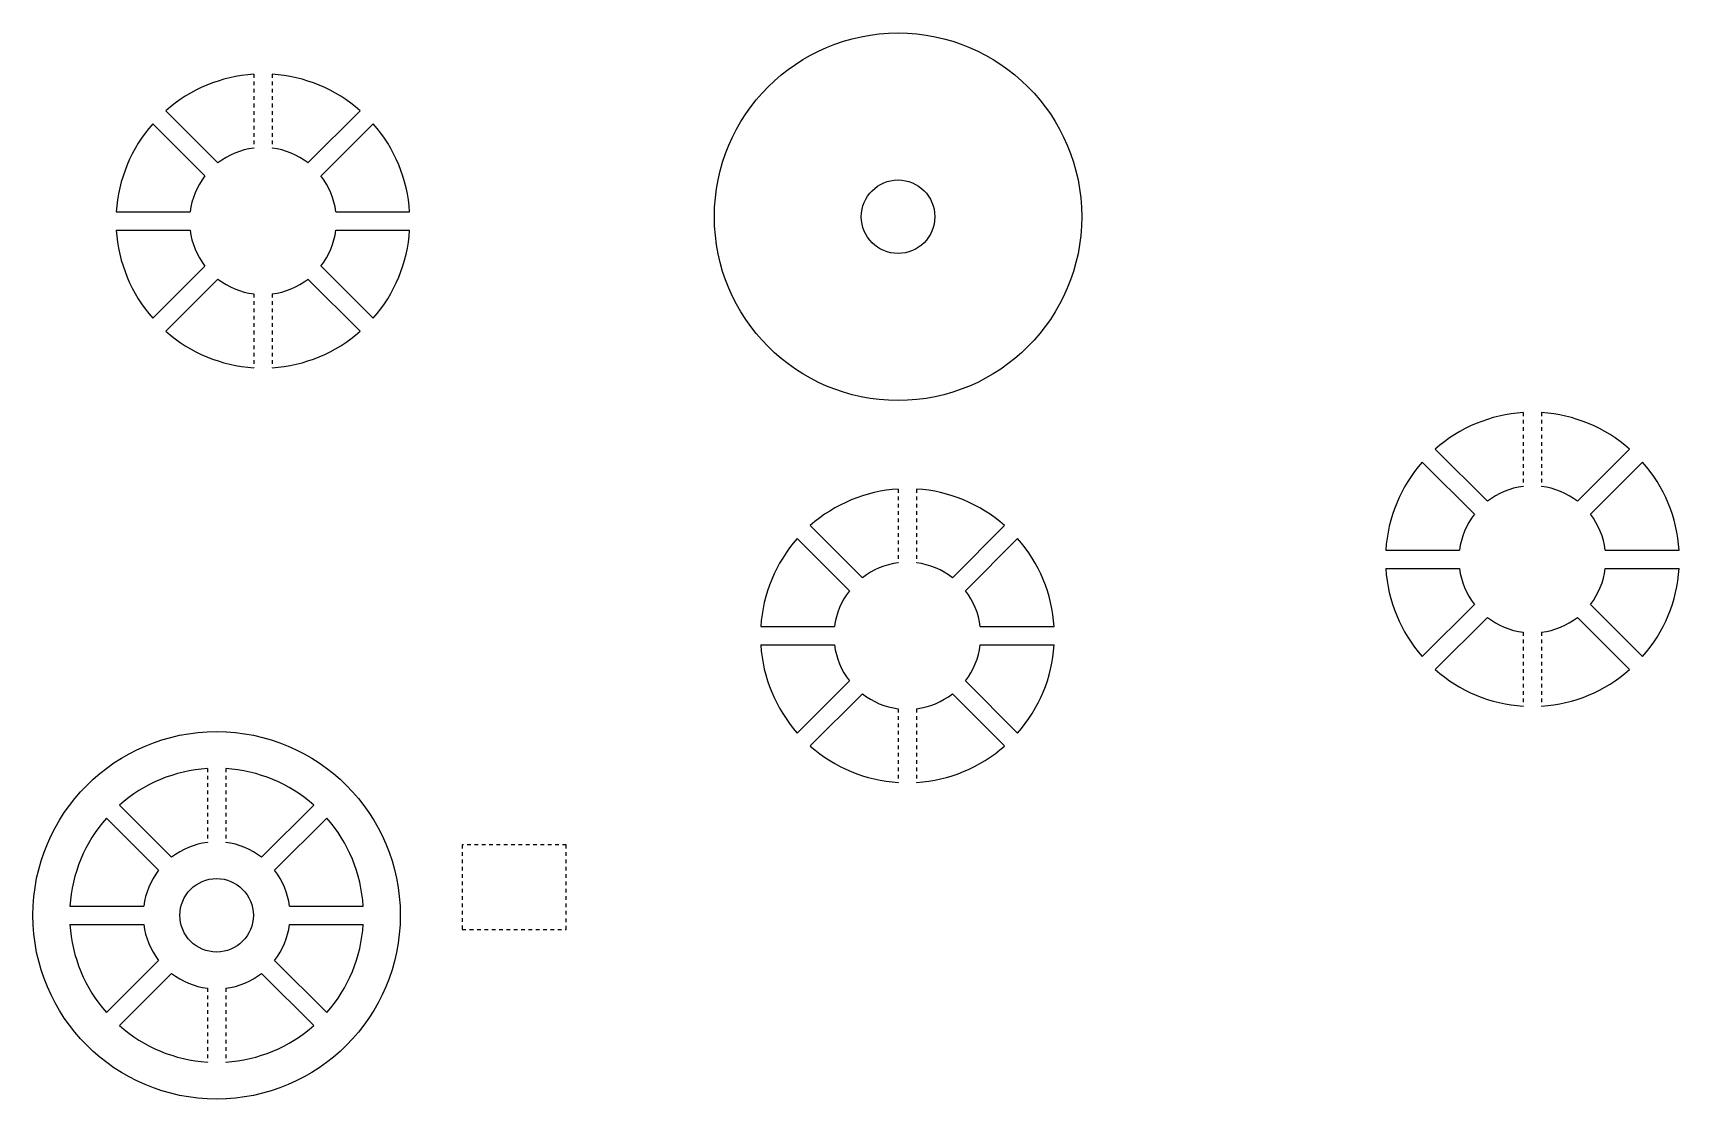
# Model space of a CAD drawing. Header units: feet. Extents: x 2.5 to 47.3, y 10.2 to 39.2.
import ezdxf

# ---------------------------------------------------------------- set-up
doc = ezdxf.new("R2010")
doc.units = ezdxf.units.FT
doc.header["$LTSCALE"] = 0.075
doc.header["$MEASUREMENT"] = 0
doc.header["$PDMODE"] = 1
doc.header["$PDSIZE"] = -10
doc.linetypes.add('BORDER2', pattern=[0.875, 0.25, -0.125, 0.25, -0.125, 0, -0.125])
doc.layers.add('lines', color=90, linetype='Continuous')
doc.layers.add('outlines', color=230, linetype='Continuous')

# ---------------------------------------------------------------- blocks, each defined once
blk = doc.blocks.new('circ')
at = {"layer": 'lines', "linetype": 'ByBlock'}
for p, q in [((7.214, 19.206), (7.214, 17.198)), ((7.714, 19.206), (7.714, 17.198)), ((7.214, 13.229), (7.214, 11.221)), ((7.714, 13.229), (7.714, 11.221))]:
    blk.add_line(p, q, dxfattribs=at)
at = {"layer": 'lines'}
for p, q in [((4.818, 18.213), (6.237, 16.793)), ((8.69, 16.793), (10.11, 18.213)), ((4.464, 17.86), (5.884, 16.44)), ((9.044, 16.44), (10.463, 17.86)), ((3.472, 15.463), (5.479, 15.463)), ((9.448, 15.463), (11.456, 15.463)), ((3.472, 14.963), (5.479, 14.963)), ((9.448, 14.963), (11.456, 14.963)), ((4.464, 12.567), (5.884, 13.987)), ((9.044, 13.987), (10.463, 12.567)), ((4.818, 12.214), (6.237, 13.634)), ((8.69, 13.634), (10.11, 12.214))]:
    blk.add_line(p, q, dxfattribs=at)
for radius, start, end in [(4, 93.5833, 131.4167), (4, 48.5833, 86.4167), (4, 138.5833, 176.4167), (4, 3.5833, 41.4167), (2, 97.1808, 127.8192), (2, 52.1808, 82.8192), (2, 142.1808, 172.8192), (2, 7.1808, 37.8192), (4, 183.5833, 221.4167), (2, 187.1808, 217.8192), (2, 322.1808, 352.8192), (4, 318.5833, 356.4167), (2, 232.1808, 262.8192), (2, 277.1808, 307.8192), (4, 228.5833, 266.4167), (4, 273.5833, 311.4167)]:
    blk.add_arc((7.464, 15.213), radius, start, end, dxfattribs=at)
blk = doc.blocks.new('outcirc')
for radius in [5, 1]:
    blk.add_circle((7.464, 15.213), radius)

msp = doc.modelspace()

# ---------------------------------------------------------------- linework, layer by layer
for p in [(7.464, 20.213), (7.464, 20.213), (7.464, 20.213), (7.464, 20.213), (7.464, 20.213), (7.464, 20.213), (3.928, 18.749), (3.928, 18.749), (3.928, 18.749), (3.928, 18.749), (3.928, 18.749), (3.928, 18.749), (10.999, 18.749), (10.999, 18.749), (10.999, 18.749), (10.999, 18.749), (10.999, 18.749), (10.999, 18.749), (7.464, 16.213), (6.757, 15.921), (8.171, 15.921), (2.464, 15.213), (2.464, 15.213), (2.464, 15.213), (2.464, 15.213), (2.464, 15.213), (2.464, 15.213), (6.464, 15.213), (8.464, 15.213), (12.464, 15.213), (12.464, 15.213), (12.464, 15.213), (12.464, 15.213), (12.464, 15.213), (12.464, 15.213), (6.757, 14.506), (8.171, 14.506), (7.464, 14.213), (3.928, 11.678), (3.928, 11.678), (3.928, 11.678), (3.928, 11.678), (3.928, 11.678), (3.928, 11.678), (10.999, 11.678), (10.999, 11.678), (10.999, 11.678), (10.999, 11.678), (10.999, 11.678), (10.999, 11.678), (7.464, 10.213), (7.464, 10.213), (7.464, 10.213), (7.464, 10.213), (7.464, 10.213), (7.464, 10.213)]:
    msp.add_point(p)
at = {"layer": 'lines', "linetype": 'ByBlock'}
for p, q in [((7.214, 20.213), (7.214, 20.207)), ((7.714, 20.213), (7.714, 20.207)), ((7.214, 10.22), (7.214, 10.213)), ((7.714, 10.22), (7.714, 10.213))]:
    msp.add_line(p, q, dxfattribs=at)
at = {"layer": 'lines'}
for p, q in [((4.105, 18.926), (4.109, 18.921)), ((10.818, 18.921), (10.822, 18.926)), ((3.751, 18.572), (3.756, 18.568)), ((11.172, 18.568), (11.176, 18.572)), ((2.464, 15.463), (2.47, 15.463)), ((2.464, 14.963), (2.47, 14.963)), ((3.751, 11.855), (3.756, 11.859)), ((11.172, 11.859), (11.176, 11.855)), ((4.105, 11.501), (4.109, 11.506)), ((10.818, 11.506), (10.822, 11.501))]:
    msp.add_line(p, q, dxfattribs=at)
at = {"layer": 'outlines', "linetype": 'BORDER2'}
msp.add_lwpolyline([(14.153, 14.831), (16.981, 14.831), (16.981, 17.135), (14.153, 17.135)], close=True, dxfattribs=at)

# ---------------------------------------------------------------- block references
at = {"linetype": 'BORDER2'}
msp.add_blockref('circ', (0, 0), dxfattribs=at)
at = {"layer": 'outlines', "linetype": 'BORDER2'}
for name, p in [('outcirc', (18.551, 19.01)), ('circ', (1.262, 18.893)), ('circ', (35.82, 9.686)), ('circ', (18.806, 7.607))]:
    msp.add_blockref(name, p, dxfattribs=at)
at = {"layer": 'outlines'}
msp.add_blockref('outcirc', (0, 0), dxfattribs=at)

doc.saveas('drawing.dxf')
